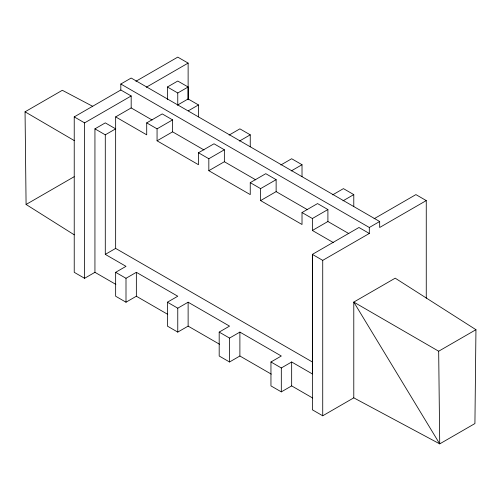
<?xml version="1.0" encoding="UTF-8"?>
<svg xmlns="http://www.w3.org/2000/svg" width="501" height="501" viewBox="0 0 501 501"><rect width="100%" height="100%" fill="white"/><g stroke="black" fill="none" stroke-linecap="round" stroke-linejoin="round"><path stroke-width="0.75" d="M426.263 298.214L426.263 200.588L379.67 227.485L379.67 221.505L131.181 78.043L120.822 84.018L120.822 89.998L74.229 116.896L74.229 272.319L84.588 278.299L94.939 272.319L115.869 284.405M84.588 278.299L84.588 122.877L74.229 116.896M94.939 272.319L94.939 128.851L105.291 122.877L115.65 128.851L105.291 134.832L94.939 128.851M105.291 134.832L105.291 254.389L126.001 266.344L115.65 272.319L115.65 296.229L126.001 302.209L136.353 296.235L167.747 314.359M126.001 302.209L126.001 278.293L136.353 272.319L177.767 296.229L167.415 302.209L167.415 326.12L177.767 332.1L188.125 326.12L188.125 302.209L177.767 308.184L167.415 302.209M152.11 120.015L131.181 107.928L131.181 95.973L120.822 89.998M172.595 119.883L157.064 128.851L157.064 140.806L172.595 131.838L172.595 119.883L162.236 113.909L146.712 122.877L146.712 134.832L115.65 116.896L115.65 248.408L312.574 362.104M188.125 99.805L188.125 63.095L177.767 57.12L135.903 81.287M224.36 149.774L208.829 158.742L208.829 170.697L224.36 161.729L224.36 149.774L214.008 143.793L198.477 152.761L198.477 164.716L157.064 140.806M276.132 179.665L260.601 188.626L260.601 200.588L276.132 191.62L276.132 179.665L265.78 173.684L250.25 182.652L250.25 194.607L208.829 170.697M327.904 209.55L312.373 218.517L312.373 230.473L327.904 221.505L327.904 209.55L317.546 203.575L302.015 212.543L302.015 224.498L260.601 200.588M120.822 84.018L369.318 227.485L369.318 233.46L358.966 227.485L312.373 254.383L312.373 409.812L322.725 415.786L322.725 260.363L312.373 254.383L312.373 373.94L291.663 361.985L281.311 367.966L270.953 361.985L270.953 385.895L281.311 391.876L291.663 385.895L312.599 397.982M353.787 397.85L353.787 302.084L395.201 278.174L475.95 329.696L474.923 423.558L439.721 443.88L353.787 397.85L322.725 415.786M74.267 234.837L26.083 204.471L25.05 111.817L62.324 90.293L92.76 106.356M84.588 122.877L131.181 95.973M146.261 87.268L188.125 63.095M115.65 116.896L131.181 107.928M167.415 99.461L167.415 87.005L177.767 81.03L188.125 87.005L188.125 99.511M167.415 87.005L177.767 92.986L188.125 87.005M177.323 105.197L188.125 98.96L198.477 104.941L198.477 116.896M26.083 204.471L74.154 176.721M188.351 110.79L198.477 104.941M229.089 135.088L239.891 128.851L250.25 134.832L250.25 146.787M239.44 141.069L250.25 134.832M105.291 254.389L115.65 248.408M280.861 164.979L291.663 158.742L302.015 164.716L302.015 176.671M291.213 170.954L302.015 164.716M332.626 194.87L343.435 188.626L353.787 194.607L353.787 206.562M342.985 200.845L353.787 194.607M374.047 218.78L415.911 194.607L426.263 200.588M369.318 227.485L379.67 221.505M322.725 260.363L369.318 233.46M271.291 374.134L239.891 356.011L229.539 361.985L219.188 356.011L219.188 332.1L229.539 326.12L188.125 302.209M219.188 332.1L229.539 338.075L239.891 332.1L281.311 356.011L270.953 361.985M438.676 351.22L439.721 443.88L353.787 302.084L438.676 351.22L475.95 329.696M172.595 131.838L203.988 149.968M224.36 161.729L255.76 179.853M276.132 191.62L307.526 209.744M327.904 221.505L348.834 233.591M146.712 122.877L157.064 128.851M198.477 152.761L208.829 158.742M250.25 182.652L260.601 188.626M302.015 212.543L312.373 218.517M312.373 230.473L333.303 242.559M115.65 272.319L126.001 278.293M188.125 326.12L219.519 344.243M25.05 111.817L74.273 140.599M291.663 361.985L291.663 385.895M281.311 367.966L281.311 391.876M239.891 332.1L239.891 356.011M229.539 338.075L229.539 361.985M177.767 92.986L177.767 104.709M177.767 308.184L177.767 332.1M136.353 272.319L136.353 296.235"/></g></svg>
